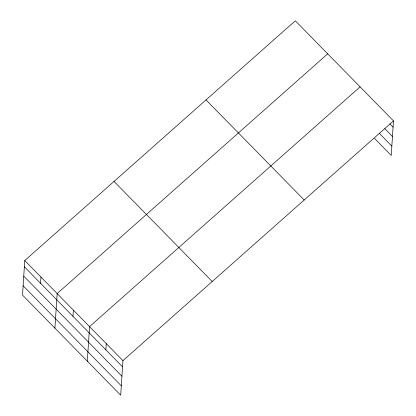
<?xml version="1.0" encoding="UTF-8"?>
<svg xmlns="http://www.w3.org/2000/svg" width="416" height="416" viewBox="0 0 416 416"><rect width="100%" height="100%" fill="white"/><g stroke="black" fill="none" stroke-linecap="round" stroke-linejoin="round"><path stroke-width="0.62" d="M24.757 260.546L22.526 295.11L120.702 395.2L122.938 360.636L393.474 120.89L295.298 20.8L24.757 260.546L122.938 360.636M40.555 283.301L40.96 277.061M54.922 328.141L57.158 293.576L327.694 53.83M72.956 316.326L73.356 310.092M87.324 361.171L89.56 326.607L360.095 86.861M105.846 349.856L106.252 343.621M393.474 120.89L391.243 155.454L374.551 138.44M389.917 123.906L393.073 127.124M384.8 128.658L392.47 136.474M379.215 133.229L391.846 146.104M206.019 99.918L304.2 200.008M114.036 181.428L212.217 281.518M24.357 266.786L122.538 366.87M23.754 276.13L121.93 376.22M23.13 285.761L121.311 385.85"/></g></svg>
